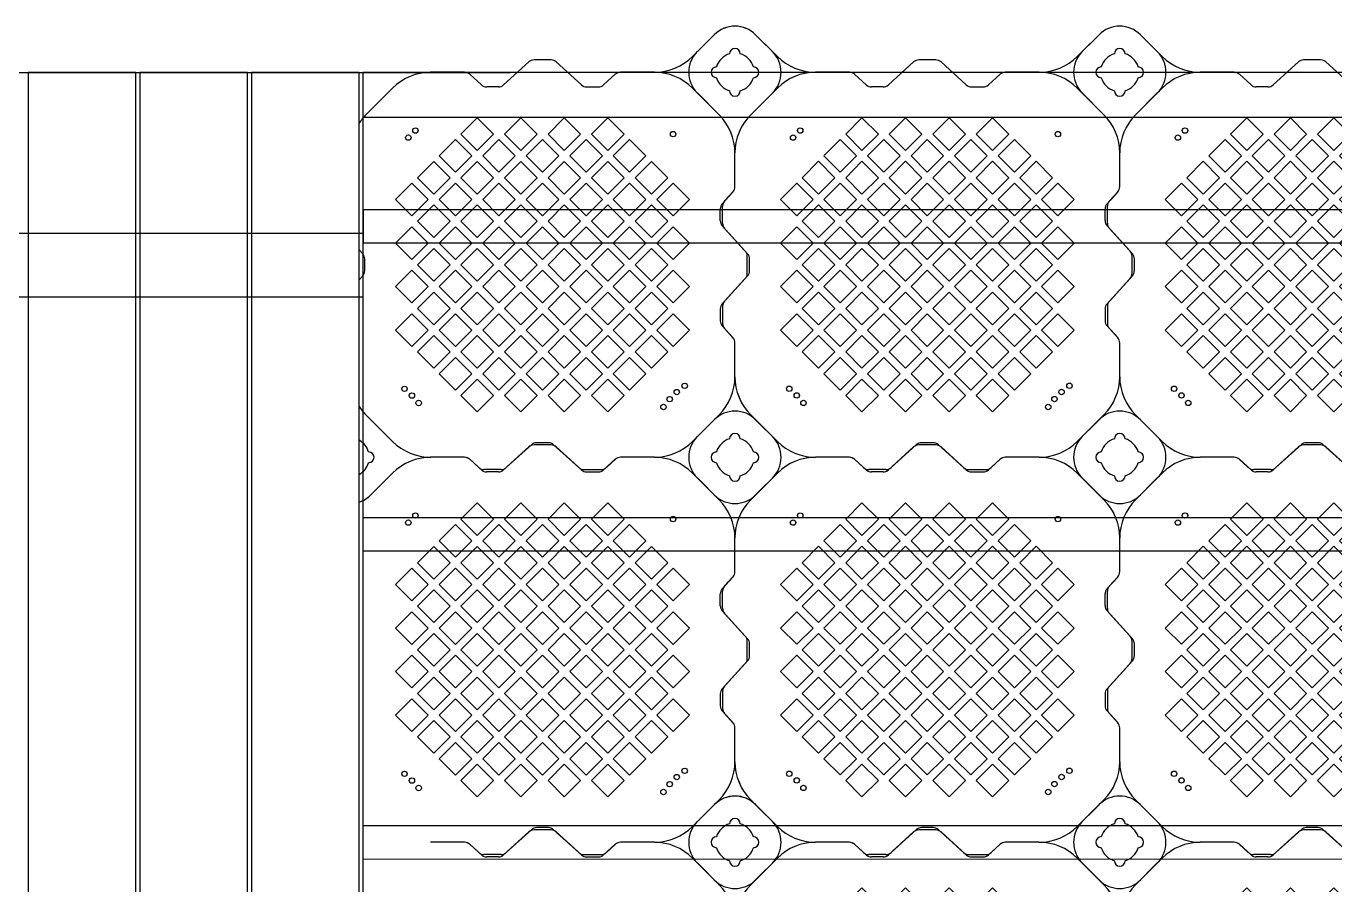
# Model space of a CAD drawing. Extents: x -31693 to 409283, y -98233 to 151957.
# Drawn here: x 209009 to 226014, y 121696 to 132847 of the extents above; entities that cross this region are included whole.
import ezdxf

# ---------------------------------------------------------------- set-up
doc = ezdxf.new("R2010")
doc.units = 0
doc.header["$LTSCALE"] = 1000
doc.header["$MEASUREMENT"] = 0
for name, color, linetype in [('W-FLOAT_BOWL浮筒', 253, 'Continuous'), ('W-STEEL_FRAME钢架', 3, 'Continuous'), ('W-WOOD_FLOOR木地板', 30, 'Continuous'), ('栏杆', 4, 'Continuous'), ('边梁（14a槽钢', 3, 'Continuous')]:
    doc.layers.add(name, color=color, linetype=linetype)

# ---------------------------------------------------------------- blocks, each defined once
blk = doc.blocks.new('旗华浮筒')
at = {"layer": 'W-FLOAT_BOWL浮筒'}
for p, q in [((-548.8, 526.9), (-526.9, 548.8)), ((-473.2, 548.8), (-444.8, 520.5)), ((-26.8, 548.8), (-55.2, 520.5)), ((26.9, 548.8), (48.8, 526.9)), ((-332.9, 513.4), (-344.7, 502.6)), ((-303.9, 516), (-326.1, 516)), ((-297.1, 513.4), (-264.4, 483.6)), ((-202.9, 513.4), (-235.6, 483.6)), ((-196.1, 516), (-173.9, 516)), ((-167.1, 513.4), (-155.3, 502.6)), ((-395.4, 500), (-351.5, 500)), ((-148.5, 500), (-104.7, 500)), ((-479.5, 444.8), (-444.8, 479.5)), ((-257.6, 481), (-242.4, 481)), ((-20.5, 444.8), (-55.2, 479.5)), ((-548.8, 473.2), (-520.5, 444.8)), ((48.8, 473.2), (20.5, 444.8)), ((-500, 351.5), (-500, 395.4)), ((0, 351.3), (0, 395.4)), ((-513.4, 332.9), (-502.6, 344.7)), ((-16.4, 329.4), (-2.6, 344.5)), ((-516, 303.9), (-516, 326.1)), ((-19, 307.4), (-19, 322.6)), ((-513.4, 297.1), (-483.6, 264.4)), ((-16.4, 300.6), (13.4, 267.9)), ((-481, 242.4), (-481, 257.6)), ((16, 238.9), (16, 261.1)), ((-513.4, 202.9), (-483.6, 235.6)), ((-16.4, 199.4), (13.4, 232.1)), ((-516, 196.1), (-516, 173.9)), ((-19, 192.6), (-19, 177.4)), ((-16.4, 170.6), (-2.6, 155.5)), ((-513.4, 167.1), (-502.6, 155.3)), ((-500, 104.7), (-500, 148.5)), ((0, 104.7), (0, 148.7)), ((-548.8, 26.8), (-520.5, 55.2)), ((-444.8, 20.5), (-479.5, 55.2)), ((-55.2, 20.5), (-20.5, 55.2)), ((48.8, 26.8), (20.5, 55.2)), ((-307.4, 19), (-322.6, 19)), ((-192.6, 19), (-177.4, 19)), ((-395.4, 0), (-351.3, 0)), ((-329.4, 16.4), (-344.5, 2.6)), ((-300.6, 16.4), (-267.9, -13.4)), ((-199.4, 16.4), (-232.1, -13.4)), ((-170.6, 16.4), (-155.5, 2.6)), ((-148.7, 0), (-104.7, 0)), ((-261.1, -16), (-238.9, -16)), ((-526.9, -48.8), (-548.8, -26.9)), ((-473.2, -48.8), (-444.8, -20.5)), ((-26.8, -48.8), (-55.2, -20.5)), ((48.8, -26.9), (26.9, -48.8))]:
    blk.add_line(p, q, dxfattribs=at)
for points in [[(-334.9, 398.5), (-313.6, 419.7), (-334.9, 440.9), (-356.1, 419.7)], [(-278.3, 398.5), (-257.1, 419.7), (-278.3, 440.9), (-299.5, 419.7)], [(-221.7, 398.5), (-200.5, 419.7), (-221.7, 440.9), (-242.9, 419.7)], [(-165.1, 398.5), (-143.9, 419.7), (-165.1, 440.9), (-186.4, 419.7)], [(-363.1, 370.2), (-341.9, 391.4), (-363.1, 412.6), (-384.4, 391.4)], [(-306.6, 370.2), (-285.4, 391.4), (-306.6, 412.6), (-327.8, 391.4)], [(-250, 370.2), (-228.8, 391.4), (-250, 412.6), (-271.2, 391.4)], [(-193.4, 370.2), (-172.2, 391.4), (-193.4, 412.6), (-214.6, 391.4)], [(-136.9, 370.2), (-115.6, 391.4), (-136.9, 412.6), (-158.1, 391.4)], [(-391.4, 341.9), (-370.2, 363.1), (-391.4, 384.4), (-412.6, 363.1)], [(-334.9, 341.9), (-313.6, 363.1), (-334.9, 384.4), (-356.1, 363.1)], [(-278.3, 341.9), (-257.1, 363.1), (-278.3, 384.4), (-299.5, 363.1)], [(-221.7, 341.9), (-200.5, 363.1), (-221.7, 384.4), (-242.9, 363.1)], [(-165.1, 341.9), (-143.9, 363.1), (-165.1, 384.4), (-186.4, 363.1)], [(-108.6, 341.9), (-87.4, 363.1), (-108.6, 384.4), (-129.8, 363.1)], [(-419.7, 313.6), (-398.5, 334.9), (-419.7, 356.1), (-440.9, 334.9)], [(-363.1, 313.6), (-341.9, 334.9), (-363.1, 356.1), (-384.4, 334.9)], [(-306.6, 313.6), (-285.4, 334.9), (-306.6, 356.1), (-327.8, 334.9)], [(-250, 313.6), (-228.8, 334.9), (-250, 356.1), (-271.2, 334.9)], [(-193.4, 313.6), (-172.2, 334.9), (-193.4, 356.1), (-214.6, 334.9)], [(-136.9, 313.6), (-115.6, 334.9), (-136.9, 356.1), (-158.1, 334.9)], [(-80.3, 313.6), (-59.1, 334.9), (-80.3, 356.1), (-101.5, 334.9)], [(-391.4, 285.4), (-370.2, 306.6), (-391.4, 327.8), (-412.6, 306.6)], [(-334.9, 285.4), (-313.6, 306.6), (-334.9, 327.8), (-356.1, 306.6)], [(-278.3, 285.4), (-257.1, 306.6), (-278.3, 327.8), (-299.5, 306.6)], [(-221.7, 285.4), (-200.5, 306.6), (-221.7, 327.8), (-242.9, 306.6)], [(-165.1, 285.4), (-143.9, 306.6), (-165.1, 327.8), (-186.4, 306.6)], [(-108.6, 285.4), (-87.4, 306.6), (-108.6, 327.8), (-129.8, 306.6)], [(-419.7, 257.1), (-398.5, 278.3), (-419.7, 299.5), (-440.9, 278.3)], [(-363.1, 257.1), (-341.9, 278.3), (-363.1, 299.5), (-384.4, 278.3)], [(-306.6, 257.1), (-285.4, 278.3), (-306.6, 299.5), (-327.8, 278.3)], [(-250, 257.1), (-228.8, 278.3), (-250, 299.5), (-271.2, 278.3)], [(-193.4, 257.1), (-172.2, 278.3), (-193.4, 299.5), (-214.6, 278.3)], [(-136.9, 257.1), (-115.6, 278.3), (-136.9, 299.5), (-158.1, 278.3)], [(-80.3, 257.1), (-59.1, 278.3), (-80.3, 299.5), (-101.5, 278.3)], [(-391.4, 228.8), (-370.2, 250), (-391.4, 271.2), (-412.6, 250)], [(-334.9, 228.8), (-313.6, 250), (-334.9, 271.2), (-356.1, 250)], [(-278.3, 228.8), (-257.1, 250), (-278.3, 271.2), (-299.5, 250)], [(-221.7, 228.8), (-200.5, 250), (-221.7, 271.2), (-242.9, 250)], [(-165.1, 228.8), (-143.9, 250), (-165.1, 271.2), (-186.4, 250)], [(-108.6, 228.8), (-87.4, 250), (-108.6, 271.2), (-129.8, 250)], [(-419.7, 200.5), (-398.5, 221.7), (-419.7, 242.9), (-440.9, 221.7)], [(-363.1, 200.5), (-341.9, 221.7), (-363.1, 242.9), (-384.4, 221.7)], [(-306.6, 200.5), (-285.4, 221.7), (-306.6, 242.9), (-327.8, 221.7)], [(-250, 200.5), (-228.8, 221.7), (-250, 242.9), (-271.2, 221.7)], [(-193.4, 200.5), (-172.2, 221.7), (-193.4, 242.9), (-214.6, 221.7)], [(-136.9, 200.5), (-115.6, 221.7), (-136.9, 242.9), (-158.1, 221.7)], [(-80.3, 200.5), (-59.1, 221.7), (-80.3, 242.9), (-101.5, 221.7)], [(-391.4, 172.2), (-370.2, 193.4), (-391.4, 214.6), (-412.6, 193.4)], [(-334.9, 172.2), (-313.6, 193.4), (-334.9, 214.6), (-356.1, 193.4)], [(-278.3, 172.2), (-257.1, 193.4), (-278.3, 214.6), (-299.5, 193.4)], [(-221.7, 172.2), (-200.5, 193.4), (-221.7, 214.6), (-242.9, 193.4)], [(-165.1, 172.2), (-143.9, 193.4), (-165.1, 214.6), (-186.4, 193.4)], [(-108.6, 172.2), (-87.4, 193.4), (-108.6, 214.6), (-129.8, 193.4)], [(-419.7, 143.9), (-398.5, 165.1), (-419.7, 186.4), (-440.9, 165.1)], [(-363.1, 143.9), (-341.9, 165.1), (-363.1, 186.4), (-384.4, 165.1)], [(-306.6, 143.9), (-285.4, 165.1), (-306.6, 186.4), (-327.8, 165.1)], [(-250, 143.9), (-228.8, 165.1), (-250, 186.4), (-271.2, 165.1)], [(-193.4, 143.9), (-172.2, 165.1), (-193.4, 186.4), (-214.6, 165.1)], [(-136.9, 143.9), (-115.6, 165.1), (-136.9, 186.4), (-158.1, 165.1)], [(-80.3, 143.9), (-59.1, 165.1), (-80.3, 186.4), (-101.5, 165.1)], [(-391.4, 115.6), (-370.2, 136.9), (-391.4, 158.1), (-412.6, 136.9)], [(-334.9, 115.6), (-313.6, 136.9), (-334.9, 158.1), (-356.1, 136.9)], [(-278.3, 115.6), (-257.1, 136.9), (-278.3, 158.1), (-299.5, 136.9)], [(-221.7, 115.6), (-200.5, 136.9), (-221.7, 158.1), (-242.9, 136.9)], [(-165.1, 115.6), (-143.9, 136.9), (-165.1, 158.1), (-186.4, 136.9)], [(-108.6, 115.6), (-87.4, 136.9), (-108.6, 158.1), (-129.8, 136.9)], [(-363.1, 87.4), (-341.9, 108.6), (-363.1, 129.8), (-384.4, 108.6)], [(-306.6, 87.4), (-285.4, 108.6), (-306.6, 129.8), (-327.8, 108.6)], [(-250, 87.4), (-228.8, 108.6), (-250, 129.8), (-271.2, 108.6)], [(-193.4, 87.4), (-172.2, 108.6), (-193.4, 129.8), (-214.6, 108.6)], [(-136.9, 87.4), (-115.6, 108.6), (-136.9, 129.8), (-158.1, 108.6)], [(-334.9, 59.1), (-313.6, 80.3), (-334.9, 101.5), (-356.1, 80.3)], [(-278.3, 59.1), (-257.1, 80.3), (-278.3, 101.5), (-299.5, 80.3)], [(-221.7, 59.1), (-200.5, 80.3), (-221.7, 101.5), (-242.9, 80.3)], [(-165.1, 59.1), (-143.9, 80.3), (-165.1, 101.5), (-186.4, 80.3)]]:
    blk.add_lwpolyline(points, close=True, dxfattribs=at)
for centre in [(-411, 429.4), (-84.8, 424.4), (-429.4, 411), (-419.7, 419.7), (-75.6, 415.2), (-434.7, 92.9), (-424.4, 84.8), (-415.2, 75.6), (-407.1, 65.3), (-80.3, 80.3)]:
    blk.add_circle(centre, 3.5, dxfattribs=at)
for centre, radius, start, end in [((-500, 522), 38, 45, 135), ((0, 522), 38, 45, 135), ((-500, 524), 7, 0, 180), ((0, 524), 7, 0, 180), ((-522, 500), 38, 135, 225), ((-500, 500), 25, 106.2602, 163.7398), ((-500, 500), 25, 16.2602, 73.7398), ((-395.3, 570), 70, 225, 270), ((-326.1, 506), 10, 90, 132.2737), ((-303.9, 506), 10, 47.7263, 90), ((-196.1, 506), 10, 90, 132.2737), ((-173.9, 506), 10, 47.7263, 90), ((-104.7, 570), 70, 270, 315), ((0, 500), 25, 106.2602, 163.7398), ((0, 500), 25, 16.2602, 73.7398), ((22, 500), 38, 315, 45), ((-524, 500), 7, 90, 270), ((-476, 500), 7, 270, 90), ((-395.3, 430), 70, 90, 135), ((-351.5, 510), 10, 270, 312.2737), ((-148.5, 510), 10, 227.7263, 270), ((-104.7, 430), 70, 45, 90), ((-24, 500), 7, 90, 270), ((24, 500), 7, 270, 90), ((-500, 500), 25, 196.2602, 253.7398), ((-500, 500), 25, 286.2602, 343.7398), ((-257.6, 491), 10, 227.7263, 270), ((-242.4, 491), 10, 270, 312.2737), ((0, 500), 25, 196.2602, 253.7398), ((0, 500), 25, 286.2602, 343.7398), ((-500, 476), 7, 180, 0), ((0, 476), 7, 180, 0), ((-570, 395.3), 70, 0, 45), ((-430, 395.3), 70, 135, 180), ((-70, 395.3), 70, 0, 45), ((70, 395.3), 70, 135, 180), ((-510, 351.5), 10, 317.7263, 0), ((-10, 351.3), 10, 317.7263, 0), ((-506, 326.1), 10, 137.7263, 180), ((-9, 322.6), 10, 137.7263, 180), ((-9, 307.4), 10, 180, 222.2737), ((-506, 303.9), 10, 180, 222.2737), ((-491, 257.6), 10, 0, 42.2737), ((6, 261.1), 10, 0, 42.2737), ((-491, 242.4), 10, 317.7263, 0), ((6, 238.9), 10, 317.7263, 0), ((-506, 196.1), 10, 137.7263, 180), ((-9, 192.6), 10, 137.7263, 180), ((-506, 173.9), 10, 180, 222.2737), ((-9, 177.4), 10, 180, 222.2737), ((-510, 148.5), 10, 0, 42.2737), ((-10, 148.7), 10, 0, 42.2737), ((-570, 104.7), 70, 315, 0), ((-430, 104.7), 70, 180, 225), ((-70, 104.7), 70, 315, 0), ((70, 104.7), 70, 180, 225), ((-522, 0), 38, 135, 225), ((-500, 0), 25, 106.2602, 163.7398), ((-500, 24), 7, 0, 180), ((-500, 0), 25, 16.2602, 73.7398), ((-395.3, 70), 70, 225, 270), ((-322.6, 9), 10, 90, 132.2737), ((-307.4, 9), 10, 47.7263, 90), ((-192.6, 9), 10, 90, 132.2737), ((-177.4, 9), 10, 47.7263, 90), ((-104.7, 70), 70, 270, 315), ((0, 0), 25, 106.2602, 163.7398), ((0, 24), 7, 0, 180), ((0, 0), 25, 16.2602, 73.7398), ((22, 0), 38, 315, 45), ((-524, 0), 7, 90, 270), ((-476, 0), 7, 270, 90), ((-395.3, -70), 70, 90, 135), ((-351.3, 10), 10, 270, 312.2737), ((-148.7, 10), 10, 227.7263, 270), ((-104.7, -70), 70, 45, 90), ((-24, 0), 7, 90, 270), ((24, 0), 7, 270, 90), ((-500, 0), 25, 196.2602, 253.7398), ((-500, 0), 25, 286.2602, 343.7398), ((-261.1, -6), 10, 227.7263, 270), ((-238.9, -6), 10, 270, 312.2737), ((0, 0), 25, 196.2602, 253.7398), ((0, 0), 25, 286.2602, 343.7398), ((-500, -24), 7, 180, 0), ((0, -24), 7, 180, 0), ((-500, -22), 38, 225, 315), ((0, -22), 38, 225, 315)]:
    blk.add_arc(centre, radius, start, end, dxfattribs=at)
blk = doc.blocks.new('ADad')
at = {"layer": 'W-FLOAT_BOWL浮筒'}
for p, q in [((225988.9, 32602.8), (225960.5, 32574.5)), ((226042.6, 32602.8), (226064.5, 32580.9)), ((225715.1, 32537.6), (225747.8, 32567.4)), ((225776.8, 32570), (225754.6, 32570)), ((225816.3, 32537.6), (225783.6, 32567.4)), ((225664.4, 32554), (225620.3, 32554)), ((225686.3, 32537.6), (225671.2, 32551.4)), ((225845.1, 32537.6), (225860.2, 32551.4)), ((225911, 32554), (225867, 32554)), ((225570.9, 32533.4), (225536.2, 32498.7)), ((225708.3, 32535), (225693.1, 32535)), ((225823.1, 32535), (225838.3, 32535)), ((225995.2, 32498.7), (225960.5, 32533.4)), ((226064.5, 32527.1), (226036.2, 32498.8)), ((226015.7, 32405.2), (226015.7, 32449.2)), ((225999.3, 32383.3), (226013.1, 32398.5)), ((225996.7, 32361.3), (225996.7, 32376.6)), ((225999.3, 32354.6), (226029.1, 32321.8)), ((225527.3, 32323.6), (225532.1, 32318.3)), ((225534.7, 32296.3), (225534.7, 32311.6)), ((226031.7, 32292.8), (226031.7, 32315.1)), ((225527.3, 32284.3), (225532.1, 32289.6)), ((225999.3, 32253.3), (226029.1, 32286.1)), ((225996.7, 32246.6), (225996.7, 32231.3)), ((225999.3, 32224.6), (226013.1, 32209.4)), ((226015.7, 32158.5), (226015.7, 32202.7)), ((225570.9, 32074.5), (225536.2, 32109.2)), ((225995.2, 32109.2), (225960.5, 32074.5)), ((226064.5, 32080.8), (226036.2, 32109.1)), ((225773.3, 32073), (225758.1, 32073)), ((225773.3, 32073), (225758.1, 32073)), ((225715.1, 32037.6), (225747.8, 32067.4)), ((225718.6, 32040.6), (225751.3, 32070.4)), ((225718.6, 32040.6), (225751.3, 32070.4)), ((225776.8, 32070), (225754.6, 32070)), ((225812.8, 32040.6), (225780.1, 32070.4)), ((225812.8, 32040.6), (225780.1, 32070.4)), ((225816.3, 32037.6), (225783.6, 32067.4)), ((225664.2, 32054), (225620.3, 32054)), ((225664.4, 32054), (225620.3, 32054)), ((225664.2, 32054), (225620.3, 32054)), ((225682.8, 32040.6), (225671, 32051.4)), ((225682.8, 32040.6), (225671, 32051.4)), ((225686.3, 32037.6), (225671.2, 32051.4)), ((225711.8, 32038), (225689.6, 32038)), ((225711.8, 32038), (225689.6, 32038)), ((225819.6, 32038), (225841.8, 32038)), ((225819.6, 32038), (225841.8, 32038)), ((225845.1, 32037.6), (225860.2, 32051.4)), ((225848.6, 32040.6), (225860.4, 32051.4)), ((225848.6, 32040.6), (225860.4, 32051.4)), ((225911, 32054), (225867, 32054)), ((225911, 32054), (225867.2, 32054)), ((225911, 32054), (225867.2, 32054)), ((225542.5, 32005.1), (225570.9, 32033.4)), ((225708.3, 32035), (225693.1, 32035)), ((225823.1, 32035), (225838.3, 32035)), ((225988.9, 32005.1), (225960.5, 32033.4)), ((226064.5, 32027), (226042.6, 32005.1)), ((226015.7, 31905.2), (226015.7, 31949.2)), ((225999.3, 31883.3), (226013.1, 31898.5)), ((225999.3, 31883.3), (226013.1, 31898.5)), ((225996.7, 31861.3), (225996.7, 31876.6)), ((225996.7, 31861.3), (225996.7, 31876.6)), ((225999.3, 31854.6), (226029.1, 31821.8)), ((225999.3, 31854.6), (226029.1, 31821.8)), ((226031.7, 31792.8), (226031.7, 31815.1)), ((226031.7, 31792.8), (226031.7, 31815.1)), ((225999.3, 31753.3), (226029.1, 31786.1)), ((225999.3, 31753.3), (226029.1, 31786.1)), ((225996.7, 31746.6), (225996.7, 31731.3)), ((225996.7, 31746.6), (225996.7, 31731.3)), ((225999.3, 31724.6), (226013.1, 31709.4)), ((225999.3, 31724.6), (226013.1, 31709.4)), ((226015.7, 31658.5), (226015.7, 31702.7)), ((226015.7, 31658.5), (226015.7, 31702.7)), ((225995.2, 31609.2), (225960.5, 31574.5)), ((225995.2, 31609.2), (225960.5, 31574.5)), ((225988.9, 31602.8), (225960.5, 31574.5)), ((225988.9, 31602.8), (225960.5, 31574.5)), ((226064.5, 31580.8), (226036.2, 31609.1)), ((226064.5, 31580.8), (226036.2, 31609.1)), ((226042.6, 31602.8), (226064.5, 31580.9)), ((226042.6, 31602.8), (226064.5, 31580.9)), ((225715.1, 31537.6), (225747.8, 31567.4)), ((225718.6, 31540.6), (225751.3, 31570.4)), ((225776.8, 31570), (225754.6, 31570)), ((225773.3, 31573), (225758.1, 31573)), ((225812.8, 31540.6), (225780.1, 31570.4)), ((225816.3, 31537.6), (225783.6, 31567.4)), ((225664.2, 31554), (225620.3, 31554)), ((225664.4, 31554), (225620.3, 31554)), ((225682.8, 31540.6), (225671, 31551.4)), ((225686.3, 31537.6), (225671.2, 31551.4)), ((225845.1, 31537.6), (225860.2, 31551.4)), ((225845.1, 31537.6), (225860.2, 31551.4)), ((225848.6, 31540.6), (225860.4, 31551.4)), ((225848.6, 31540.6), (225860.4, 31551.4)), ((225911, 31554), (225867, 31554)), ((225911, 31554), (225867, 31554)), ((225911, 31554), (225867.2, 31554)), ((225911, 31554), (225867.2, 31554)), ((225711.8, 31538), (225689.6, 31538)), ((225708.3, 31535), (225693.1, 31535)), ((225819.6, 31538), (225841.8, 31538)), ((225819.6, 31538), (225841.8, 31538)), ((225823.1, 31535), (225838.3, 31535)), ((225823.1, 31535), (225838.3, 31535)), ((225995.2, 31498.7), (225960.5, 31533.4)), ((225988.9, 31505.1), (225960.5, 31533.4)), ((225988.9, 31505.1), (225960.5, 31533.4)), ((225995.2, 31498.7), (225960.5, 31533.4)), ((226064.5, 31527.1), (226036.2, 31498.8)), ((226064.5, 31527.1), (226036.2, 31498.8)), ((226064.5, 31527), (226042.6, 31505.1)), ((226064.5, 31527), (226042.6, 31505.1))]:
    blk.add_line(p, q, dxfattribs=at)
for points in [[(225702.1, 32473.7), (225680.8, 32494.9), (225659.6, 32473.7), (225680.8, 32452.4)], [(225758.6, 32473.7), (225737.4, 32494.9), (225716.2, 32473.7), (225737.4, 32452.4)], [(225815.2, 32473.7), (225794, 32494.9), (225772.8, 32473.7), (225794, 32452.4)], [(225871.8, 32473.7), (225850.6, 32494.9), (225829.3, 32473.7), (225850.6, 32452.4)], [(225673.8, 32445.4), (225652.6, 32466.6), (225631.3, 32445.4), (225652.6, 32424.2)], [(225730.3, 32445.4), (225709.1, 32466.6), (225687.9, 32445.4), (225709.1, 32424.2)], [(225786.9, 32445.4), (225765.7, 32466.6), (225744.5, 32445.4), (225765.7, 32424.2)], [(225843.5, 32445.4), (225822.3, 32466.6), (225801.1, 32445.4), (225822.3, 32424.2)], [(225900, 32445.4), (225878.8, 32466.6), (225857.6, 32445.4), (225878.8, 32424.2)], [(225645.5, 32417.1), (225624.3, 32438.3), (225603.1, 32417.1), (225624.3, 32395.9)], [(225702.1, 32417.1), (225680.8, 32438.3), (225659.6, 32417.1), (225680.8, 32395.9)], [(225758.6, 32417.1), (225737.4, 32438.3), (225716.2, 32417.1), (225737.4, 32395.9)], [(225815.2, 32417.1), (225794, 32438.3), (225772.8, 32417.1), (225794, 32395.9)], [(225871.8, 32417.1), (225850.6, 32438.3), (225829.3, 32417.1), (225850.6, 32395.9)], [(225928.3, 32417.1), (225907.1, 32438.3), (225885.9, 32417.1), (225907.1, 32395.9)], [(225617.2, 32388.8), (225596, 32410), (225574.8, 32388.8), (225596, 32367.6)], [(225673.8, 32388.8), (225652.6, 32410), (225631.3, 32388.8), (225652.6, 32367.6)], [(225730.3, 32388.8), (225709.1, 32410), (225687.9, 32388.8), (225709.1, 32367.6)], [(225786.9, 32388.8), (225765.7, 32410), (225744.5, 32388.8), (225765.7, 32367.6)], [(225843.5, 32388.8), (225822.3, 32410), (225801.1, 32388.8), (225822.3, 32367.6)], [(225900, 32388.8), (225878.8, 32410), (225857.6, 32388.8), (225878.8, 32367.6)], [(225956.6, 32388.8), (225935.4, 32410), (225914.2, 32388.8), (225935.4, 32367.6)], [(225645.5, 32360.5), (225624.3, 32381.7), (225603.1, 32360.5), (225624.3, 32339.3)], [(225702.1, 32360.5), (225680.8, 32381.7), (225659.6, 32360.5), (225680.8, 32339.3)], [(225758.6, 32360.5), (225737.4, 32381.7), (225716.2, 32360.5), (225737.4, 32339.3)], [(225815.2, 32360.5), (225794, 32381.7), (225772.8, 32360.5), (225794, 32339.3)], [(225871.8, 32360.5), (225850.6, 32381.7), (225829.3, 32360.5), (225850.6, 32339.3)], [(225928.3, 32360.5), (225907.1, 32381.7), (225885.9, 32360.5), (225907.1, 32339.3)], [(225617.2, 32332.2), (225596, 32353.4), (225574.8, 32332.2), (225596, 32311)], [(225617.2, 32332.2), (225596, 32353.4), (225574.8, 32332.2), (225596, 32311)], [(225673.8, 32332.2), (225652.6, 32353.4), (225631.3, 32332.2), (225652.6, 32311)], [(225730.3, 32332.2), (225709.1, 32353.4), (225687.9, 32332.2), (225709.1, 32311)], [(225786.9, 32332.2), (225765.7, 32353.4), (225744.5, 32332.2), (225765.7, 32311)], [(225843.5, 32332.2), (225822.3, 32353.4), (225801.1, 32332.2), (225822.3, 32311)], [(225900, 32332.2), (225878.8, 32353.4), (225857.6, 32332.2), (225878.8, 32311)], [(225956.6, 32332.2), (225935.4, 32353.4), (225914.2, 32332.2), (225935.4, 32311)], [(225645.5, 32304), (225624.3, 32325.2), (225603.1, 32304), (225624.3, 32282.7)], [(225702.1, 32304), (225680.8, 32325.2), (225659.6, 32304), (225680.8, 32282.7)], [(225758.6, 32304), (225737.4, 32325.2), (225716.2, 32304), (225737.4, 32282.7)], [(225815.2, 32304), (225794, 32325.2), (225772.8, 32304), (225794, 32282.7)], [(225871.8, 32304), (225850.6, 32325.2), (225829.3, 32304), (225850.6, 32282.7)], [(225928.3, 32304), (225907.1, 32325.2), (225885.9, 32304), (225907.1, 32282.7)], [(225617.2, 32275.7), (225596, 32296.9), (225574.8, 32275.7), (225596, 32254.5)], [(225617.2, 32275.7), (225596, 32296.9), (225574.8, 32275.7), (225596, 32254.5)], [(225673.8, 32275.7), (225652.6, 32296.9), (225631.3, 32275.7), (225652.6, 32254.5)], [(225730.3, 32275.7), (225709.1, 32296.9), (225687.9, 32275.7), (225709.1, 32254.5)], [(225786.9, 32275.7), (225765.7, 32296.9), (225744.5, 32275.7), (225765.7, 32254.5)], [(225843.5, 32275.7), (225822.3, 32296.9), (225801.1, 32275.7), (225822.3, 32254.5)], [(225900, 32275.7), (225878.8, 32296.9), (225857.6, 32275.7), (225878.8, 32254.5)], [(225956.6, 32275.7), (225935.4, 32296.9), (225914.2, 32275.7), (225935.4, 32254.5)], [(225645.5, 32247.4), (225624.3, 32268.6), (225603.1, 32247.4), (225624.3, 32226.2)], [(225702.1, 32247.4), (225680.8, 32268.6), (225659.6, 32247.4), (225680.8, 32226.2)], [(225758.6, 32247.4), (225737.4, 32268.6), (225716.2, 32247.4), (225737.4, 32226.2)], [(225815.2, 32247.4), (225794, 32268.6), (225772.8, 32247.4), (225794, 32226.2)], [(225871.8, 32247.4), (225850.6, 32268.6), (225829.3, 32247.4), (225850.6, 32226.2)], [(225928.3, 32247.4), (225907.1, 32268.6), (225885.9, 32247.4), (225907.1, 32226.2)], [(225617.2, 32219.1), (225596, 32240.3), (225574.8, 32219.1), (225596, 32197.9)], [(225617.2, 32219.1), (225596, 32240.3), (225574.8, 32219.1), (225596, 32197.9)], [(225673.8, 32219.1), (225652.6, 32240.3), (225631.3, 32219.1), (225652.6, 32197.9)], [(225730.3, 32219.1), (225709.1, 32240.3), (225687.9, 32219.1), (225709.1, 32197.9)], [(225786.9, 32219.1), (225765.7, 32240.3), (225744.5, 32219.1), (225765.7, 32197.9)], [(225843.5, 32219.1), (225822.3, 32240.3), (225801.1, 32219.1), (225822.3, 32197.9)], [(225900, 32219.1), (225878.8, 32240.3), (225857.6, 32219.1), (225878.8, 32197.9)], [(225956.6, 32219.1), (225935.4, 32240.3), (225914.2, 32219.1), (225935.4, 32197.9)], [(225645.5, 32190.8), (225624.3, 32212), (225603.1, 32190.8), (225624.3, 32169.6)], [(225702.1, 32190.8), (225680.8, 32212), (225659.6, 32190.8), (225680.8, 32169.6)], [(225758.6, 32190.8), (225737.4, 32212), (225716.2, 32190.8), (225737.4, 32169.6)], [(225815.2, 32190.8), (225794, 32212), (225772.8, 32190.8), (225794, 32169.6)], [(225871.8, 32190.8), (225850.6, 32212), (225829.3, 32190.8), (225850.6, 32169.6)], [(225928.3, 32190.8), (225907.1, 32212), (225885.9, 32190.8), (225907.1, 32169.6)], [(225673.8, 32162.5), (225652.6, 32183.7), (225631.3, 32162.5), (225652.6, 32141.3)], [(225730.3, 32162.5), (225709.1, 32183.7), (225687.9, 32162.5), (225709.1, 32141.3)], [(225786.9, 32162.5), (225765.7, 32183.7), (225744.5, 32162.5), (225765.7, 32141.3)], [(225843.5, 32162.5), (225822.3, 32183.7), (225801.1, 32162.5), (225822.3, 32141.3)], [(225900, 32162.5), (225878.8, 32183.7), (225857.6, 32162.5), (225878.8, 32141.3)], [(225702.1, 32134.2), (225680.8, 32155.5), (225659.6, 32134.2), (225680.8, 32113)], [(225758.6, 32134.2), (225737.4, 32155.5), (225716.2, 32134.2), (225737.4, 32113)], [(225815.2, 32134.2), (225794, 32155.5), (225772.8, 32134.2), (225794, 32113)], [(225871.8, 32134.2), (225850.6, 32155.5), (225829.3, 32134.2), (225850.6, 32113)], [(225702.1, 31973.7), (225680.8, 31994.9), (225659.6, 31973.7), (225680.8, 31952.4)], [(225758.6, 31973.7), (225737.4, 31994.9), (225716.2, 31973.7), (225737.4, 31952.4)], [(225815.2, 31973.7), (225794, 31994.9), (225772.8, 31973.7), (225794, 31952.4)], [(225871.8, 31973.7), (225850.6, 31994.9), (225829.3, 31973.7), (225850.6, 31952.4)], [(225871.8, 31973.7), (225850.6, 31994.9), (225829.3, 31973.7), (225850.6, 31952.4)], [(225673.8, 31945.4), (225652.6, 31966.6), (225631.3, 31945.4), (225652.6, 31924.2)], [(225730.3, 31945.4), (225709.1, 31966.6), (225687.9, 31945.4), (225709.1, 31924.2)], [(225786.9, 31945.4), (225765.7, 31966.6), (225744.5, 31945.4), (225765.7, 31924.2)], [(225843.5, 31945.4), (225822.3, 31966.6), (225801.1, 31945.4), (225822.3, 31924.2)], [(225900, 31945.4), (225878.8, 31966.6), (225857.6, 31945.4), (225878.8, 31924.2)], [(225900, 31945.4), (225878.8, 31966.6), (225857.6, 31945.4), (225878.8, 31924.2)], [(225645.5, 31917.1), (225624.3, 31938.3), (225603.1, 31917.1), (225624.3, 31895.9)], [(225702.1, 31917.1), (225680.8, 31938.3), (225659.6, 31917.1), (225680.8, 31895.9)], [(225758.6, 31917.1), (225737.4, 31938.3), (225716.2, 31917.1), (225737.4, 31895.9)], [(225815.2, 31917.1), (225794, 31938.3), (225772.8, 31917.1), (225794, 31895.9)], [(225871.8, 31917.1), (225850.6, 31938.3), (225829.3, 31917.1), (225850.6, 31895.9)], [(225871.8, 31917.1), (225850.6, 31938.3), (225829.3, 31917.1), (225850.6, 31895.9)], [(225928.3, 31917.1), (225907.1, 31938.3), (225885.9, 31917.1), (225907.1, 31895.9)], [(225928.3, 31917.1), (225907.1, 31938.3), (225885.9, 31917.1), (225907.1, 31895.9)], [(225617.2, 31888.8), (225596, 31910), (225574.8, 31888.8), (225596, 31867.6)], [(225673.8, 31888.8), (225652.6, 31910), (225631.3, 31888.8), (225652.6, 31867.6)], [(225730.3, 31888.8), (225709.1, 31910), (225687.9, 31888.8), (225709.1, 31867.6)], [(225786.9, 31888.8), (225765.7, 31910), (225744.5, 31888.8), (225765.7, 31867.6)], [(225843.5, 31888.8), (225822.3, 31910), (225801.1, 31888.8), (225822.3, 31867.6)], [(225900, 31888.8), (225878.8, 31910), (225857.6, 31888.8), (225878.8, 31867.6)], [(225900, 31888.8), (225878.8, 31910), (225857.6, 31888.8), (225878.8, 31867.6)], [(225956.6, 31888.8), (225935.4, 31910), (225914.2, 31888.8), (225935.4, 31867.6)], [(225956.6, 31888.8), (225935.4, 31910), (225914.2, 31888.8), (225935.4, 31867.6)], [(225645.5, 31860.5), (225624.3, 31881.7), (225603.1, 31860.5), (225624.3, 31839.3)], [(225702.1, 31860.5), (225680.8, 31881.7), (225659.6, 31860.5), (225680.8, 31839.3)], [(225758.6, 31860.5), (225737.4, 31881.7), (225716.2, 31860.5), (225737.4, 31839.3)], [(225815.2, 31860.5), (225794, 31881.7), (225772.8, 31860.5), (225794, 31839.3)], [(225871.8, 31860.5), (225850.6, 31881.7), (225829.3, 31860.5), (225850.6, 31839.3)], [(225871.8, 31860.5), (225850.6, 31881.7), (225829.3, 31860.5), (225850.6, 31839.3)], [(225928.3, 31860.5), (225907.1, 31881.7), (225885.9, 31860.5), (225907.1, 31839.3)], [(225928.3, 31860.5), (225907.1, 31881.7), (225885.9, 31860.5), (225907.1, 31839.3)], [(225617.2, 31832.2), (225596, 31853.4), (225574.8, 31832.2), (225596, 31811)], [(225673.8, 31832.2), (225652.6, 31853.4), (225631.3, 31832.2), (225652.6, 31811)], [(225730.3, 31832.2), (225709.1, 31853.4), (225687.9, 31832.2), (225709.1, 31811)], [(225786.9, 31832.2), (225765.7, 31853.4), (225744.5, 31832.2), (225765.7, 31811)], [(225843.5, 31832.2), (225822.3, 31853.4), (225801.1, 31832.2), (225822.3, 31811)], [(225900, 31832.2), (225878.8, 31853.4), (225857.6, 31832.2), (225878.8, 31811)], [(225900, 31832.2), (225878.8, 31853.4), (225857.6, 31832.2), (225878.8, 31811)], [(225956.6, 31832.2), (225935.4, 31853.4), (225914.2, 31832.2), (225935.4, 31811)], [(225956.6, 31832.2), (225935.4, 31853.4), (225914.2, 31832.2), (225935.4, 31811)], [(225645.5, 31804), (225624.3, 31825.2), (225603.1, 31804), (225624.3, 31782.7)], [(225702.1, 31804), (225680.8, 31825.2), (225659.6, 31804), (225680.8, 31782.7)], [(225758.6, 31804), (225737.4, 31825.2), (225716.2, 31804), (225737.4, 31782.7)], [(225815.2, 31804), (225794, 31825.2), (225772.8, 31804), (225794, 31782.7)], [(225871.8, 31804), (225850.6, 31825.2), (225829.3, 31804), (225850.6, 31782.7)], [(225871.8, 31804), (225850.6, 31825.2), (225829.3, 31804), (225850.6, 31782.7)], [(225928.3, 31804), (225907.1, 31825.2), (225885.9, 31804), (225907.1, 31782.7)], [(225928.3, 31804), (225907.1, 31825.2), (225885.9, 31804), (225907.1, 31782.7)], [(225617.2, 31775.7), (225596, 31796.9), (225574.8, 31775.7), (225596, 31754.5)], [(225673.8, 31775.7), (225652.6, 31796.9), (225631.3, 31775.7), (225652.6, 31754.5)], [(225730.3, 31775.7), (225709.1, 31796.9), (225687.9, 31775.7), (225709.1, 31754.5)], [(225786.9, 31775.7), (225765.7, 31796.9), (225744.5, 31775.7), (225765.7, 31754.5)], [(225843.5, 31775.7), (225822.3, 31796.9), (225801.1, 31775.7), (225822.3, 31754.5)], [(225900, 31775.7), (225878.8, 31796.9), (225857.6, 31775.7), (225878.8, 31754.5)], [(225900, 31775.7), (225878.8, 31796.9), (225857.6, 31775.7), (225878.8, 31754.5)], [(225956.6, 31775.7), (225935.4, 31796.9), (225914.2, 31775.7), (225935.4, 31754.5)], [(225956.6, 31775.7), (225935.4, 31796.9), (225914.2, 31775.7), (225935.4, 31754.5)], [(225645.5, 31747.4), (225624.3, 31768.6), (225603.1, 31747.4), (225624.3, 31726.2)], [(225702.1, 31747.4), (225680.8, 31768.6), (225659.6, 31747.4), (225680.8, 31726.2)], [(225758.6, 31747.4), (225737.4, 31768.6), (225716.2, 31747.4), (225737.4, 31726.2)], [(225815.2, 31747.4), (225794, 31768.6), (225772.8, 31747.4), (225794, 31726.2)], [(225815.2, 31747.4), (225794, 31768.6), (225772.8, 31747.4), (225794, 31726.2)], [(225871.8, 31747.4), (225850.6, 31768.6), (225829.3, 31747.4), (225850.6, 31726.2)], [(225871.8, 31747.4), (225850.6, 31768.6), (225829.3, 31747.4), (225850.6, 31726.2)], [(225928.3, 31747.4), (225907.1, 31768.6), (225885.9, 31747.4), (225907.1, 31726.2)], [(225928.3, 31747.4), (225907.1, 31768.6), (225885.9, 31747.4), (225907.1, 31726.2)], [(225617.2, 31719.1), (225596, 31740.3), (225574.8, 31719.1), (225596, 31697.9)], [(225673.8, 31719.1), (225652.6, 31740.3), (225631.3, 31719.1), (225652.6, 31697.9)], [(225730.3, 31719.1), (225709.1, 31740.3), (225687.9, 31719.1), (225709.1, 31697.9)], [(225786.9, 31719.1), (225765.7, 31740.3), (225744.5, 31719.1), (225765.7, 31697.9)], [(225843.5, 31719.1), (225822.3, 31740.3), (225801.1, 31719.1), (225822.3, 31697.9)], [(225900, 31719.1), (225878.8, 31740.3), (225857.6, 31719.1), (225878.8, 31697.9)], [(225900, 31719.1), (225878.8, 31740.3), (225857.6, 31719.1), (225878.8, 31697.9)], [(225956.6, 31719.1), (225935.4, 31740.3), (225914.2, 31719.1), (225935.4, 31697.9)], [(225956.6, 31719.1), (225935.4, 31740.3), (225914.2, 31719.1), (225935.4, 31697.9)], [(225645.5, 31690.8), (225624.3, 31712), (225603.1, 31690.8), (225624.3, 31669.6)], [(225702.1, 31690.8), (225680.8, 31712), (225659.6, 31690.8), (225680.8, 31669.6)], [(225758.6, 31690.8), (225737.4, 31712), (225716.2, 31690.8), (225737.4, 31669.6)], [(225815.2, 31690.8), (225794, 31712), (225772.8, 31690.8), (225794, 31669.6)], [(225871.8, 31690.8), (225850.6, 31712), (225829.3, 31690.8), (225850.6, 31669.6)], [(225928.3, 31690.8), (225907.1, 31712), (225885.9, 31690.8), (225907.1, 31669.6)], [(225928.3, 31690.8), (225907.1, 31712), (225885.9, 31690.8), (225907.1, 31669.6)], [(225673.8, 31662.5), (225652.6, 31683.7), (225631.3, 31662.5), (225652.6, 31641.3)], [(225730.3, 31662.5), (225709.1, 31683.7), (225687.9, 31662.5), (225709.1, 31641.3)], [(225786.9, 31662.5), (225765.7, 31683.7), (225744.5, 31662.5), (225765.7, 31641.3)], [(225843.5, 31662.5), (225822.3, 31683.7), (225801.1, 31662.5), (225822.3, 31641.3)], [(225900, 31662.5), (225878.8, 31683.7), (225857.6, 31662.5), (225878.8, 31641.3)], [(225900, 31662.5), (225878.8, 31683.7), (225857.6, 31662.5), (225878.8, 31641.3)], [(225702.1, 31634.2), (225680.8, 31655.5), (225659.6, 31634.2), (225680.8, 31613)], [(225758.6, 31634.2), (225737.4, 31655.5), (225716.2, 31634.2), (225737.4, 31613)], [(225815.2, 31634.2), (225794, 31655.5), (225772.8, 31634.2), (225794, 31613)], [(225871.8, 31634.2), (225850.6, 31655.5), (225829.3, 31634.2), (225850.6, 31613)]]:
    blk.add_lwpolyline(points, close=True, dxfattribs=at)
for centre in [(225600.5, 32478.4), (225591.3, 32469.2), (225935.4, 32473.7), (225586.3, 32142.9), (225940.1, 32138.7), (225950.4, 32146.8), (225596, 32134.2), (225596, 32134.2), (225604.7, 32124.5), (225922.8, 32119.3), (225930.9, 32129.5), (225591.3, 31969.2), (225600.5, 31978.4), (225935.4, 31973.7), (225950.4, 31646.8), (225950.4, 31646.8), (225586.3, 31642.9), (225596, 31634.2), (225930.9, 31629.5), (225930.9, 31629.5), (225940.1, 31638.7), (225940.1, 31638.7), (225604.7, 31624.5), (225922.8, 31619.3), (225922.8, 31619.3)]:
    blk.add_circle(centre, 3.5, dxfattribs=at)
for centre, radius, start, end in [((226015.7, 32575.9), 38, 45, 135), ((226015.7, 32578), 7, 0, 180), ((225754.6, 32560), 10, 90, 132.2737), ((225776.8, 32560), 10, 47.7263, 90), ((225911, 32624), 70, 270, 315), ((226015.7, 32554), 25, 106.2602, 163.7398), ((226015.7, 32554), 25, 16.2602, 73.7398), ((226037.7, 32554), 38, 315, 45), ((225620.4, 32484), 70, 90, 135), ((225664.4, 32544), 10, 47.7263, 90), ((225867, 32544), 10, 90, 132.2737), ((225911, 32484), 70, 45, 90), ((225991.7, 32554), 7, 90, 270), ((226039.7, 32554), 7, 270, 90), ((225693.1, 32545), 10, 227.7263, 270), ((225708.3, 32545), 10, 270, 312.2737), ((225823.1, 32545), 10, 227.7263, 270), ((225838.3, 32545), 10, 270, 312.2737), ((226015.7, 32554), 25, 196.2602, 253.7398), ((226015.7, 32554), 25, 286.2602, 343.7398), ((226015.7, 32530), 7, 180, 0), ((225585.7, 32449.2), 70, 135, 146.6082), ((225945.7, 32449.2), 70, 0, 45), ((225945.7, 32449.2), 70, 0, 45), ((226085.7, 32449.3), 70, 135, 180), ((226085.7, 32449.3), 70, 135, 180), ((226005.7, 32405.2), 10, 317.7263, 0), ((226006.7, 32376.6), 10, 137.7263, 180), ((226006.7, 32361.3), 10, 180, 222.2737), ((225524.7, 32311.6), 10, 0, 42.2737), ((226021.7, 32315.1), 10, 0, 42.2737), ((225524.7, 32296.3), 10, 317.7263, 0), ((226021.7, 32292.8), 10, 317.7263, 0), ((226006.7, 32246.6), 10, 137.7263, 180), ((226006.7, 32231.3), 10, 180, 222.2737), ((226005.7, 32202.7), 10, 0, 42.2737), ((225945.7, 32158.7), 70, 315, 0), ((226085.7, 32158.6), 70, 180, 225), ((225585.7, 32158.7), 70, 213.3918, 225), ((225515.7, 32054), 25, 16.2602, 62.4705), ((225620.4, 32124), 70, 225, 270), ((225620.4, 32124), 70, 225, 270), ((225620.4, 32124), 70, 225, 270), ((225758.1, 32063), 10, 90, 132.2737), ((225758.1, 32063), 10, 90, 132.2737), ((225773.3, 32063), 10, 47.7263, 90), ((225773.3, 32063), 10, 47.7263, 90), ((225911, 32124), 70, 270, 315), ((225911, 32124), 70, 270, 315), ((225911, 32124), 70, 270, 315), ((226015.7, 32054), 25, 106.2602, 163.7398), ((226015.7, 32078), 7, 0, 180), ((226015.7, 32054), 25, 16.2602, 73.7398), ((226037.7, 32053.9), 38, 315, 45), ((225539.7, 32054), 7, 270, 90), ((225754.6, 32060), 10, 90, 132.2737), ((225776.8, 32060), 10, 47.7263, 90), ((225991.7, 32054), 7, 90, 270), ((226039.7, 32054), 7, 270, 90), ((225515.7, 32054), 25, 297.5295, 343.7398), ((225620.4, 31984), 70, 90, 135), ((225620.4, 31984), 70, 90, 135), ((225620.4, 31984), 70, 90, 135), ((225664.2, 32044), 10, 47.7263, 90), ((225664.2, 32044), 10, 47.7263, 90), ((225664.4, 32044), 10, 47.7263, 90), ((225689.6, 32048), 10, 227.7263, 270), ((225689.6, 32048), 10, 227.7263, 270), ((225711.8, 32048), 10, 270, 312.2737), ((225711.8, 32048), 10, 270, 312.2737), ((225819.6, 32048), 10, 227.7263, 270), ((225819.6, 32048), 10, 227.7263, 270), ((225841.8, 32048), 10, 270, 312.2737), ((225841.8, 32048), 10, 270, 312.2737), ((225867, 32044), 10, 90, 132.2737), ((225867.2, 32044), 10, 90, 132.2737), ((225867.2, 32044), 10, 90, 132.2737), ((225911, 31984), 70, 45, 90), ((225911, 31984), 70, 45, 90), ((225911, 31984), 70, 45, 90), ((226015.7, 32054), 25, 196.2602, 253.7398), ((226015.7, 32054), 25, 286.2602, 343.7398), ((225693.1, 32045), 10, 227.7263, 270), ((225708.3, 32045), 10, 270, 312.2737), ((225823.1, 32045), 10, 227.7263, 270), ((225838.3, 32045), 10, 270, 312.2737), ((226015.7, 32030), 7, 180, 0), ((225515.7, 32032), 38, 287.7627, 315), ((226015.7, 32032), 38, 225, 315), ((225945.7, 31949.2), 70, 0, 45), ((225945.7, 31949.2), 70, 0, 45), ((226085.7, 31949.3), 70, 135, 180), ((226085.7, 31949.3), 70, 135, 180), ((226005.7, 31905.2), 10, 317.7263, 0), ((226005.7, 31905.2), 10, 317.7263, 0), ((226006.7, 31876.6), 10, 137.7263, 180), ((226006.7, 31876.6), 10, 137.7263, 180), ((226006.7, 31861.3), 10, 180, 222.2737), ((226006.7, 31861.3), 10, 180, 222.2737), ((226021.7, 31815.1), 10, 0, 42.2737), ((226021.7, 31815.1), 10, 0, 42.2737), ((226021.7, 31792.8), 10, 317.7263, 0), ((226021.7, 31792.8), 10, 317.7263, 0), ((226006.7, 31746.6), 10, 137.7263, 180), ((226006.7, 31746.6), 10, 137.7263, 180), ((226006.7, 31731.3), 10, 180, 222.2737), ((226006.7, 31731.3), 10, 180, 222.2737), ((226005.7, 31702.7), 10, 0, 42.2737), ((226005.7, 31702.7), 10, 0, 42.2737), ((225945.7, 31658.7), 70, 315, 0), ((225945.7, 31658.7), 70, 315, 0), ((226085.7, 31658.6), 70, 180, 225), ((226085.7, 31658.6), 70, 180, 225), ((226015.7, 31575.9), 38, 45, 135), ((226015.7, 31575.9), 38, 45, 135), ((226015.7, 31578), 7, 0, 180), ((226015.7, 31578), 7, 0, 180), ((226015.7, 31578), 7, 0, 180), ((226015.7, 31578), 7, 0, 180), ((226037.7, 31554), 38, 315, 45), ((226037.7, 31554), 38, 315, 45), ((226037.7, 31553.9), 38, 315, 45), ((226037.7, 31553.9), 38, 315, 45), ((225754.6, 31560), 10, 90, 132.2737), ((225758.1, 31563), 10, 90, 132.2737), ((225773.3, 31563), 10, 47.7263, 90), ((225776.8, 31560), 10, 47.7263, 90), ((225911, 31624), 70, 270, 315), ((225911, 31624), 70, 270, 315), ((225911, 31624), 70, 270, 315), ((225911, 31624), 70, 270, 315), ((226015.7, 31554), 25, 106.2602, 163.7398), ((226015.7, 31554), 25, 106.2602, 163.7398), ((226015.7, 31554), 25, 106.2602, 163.7398), ((226015.7, 31554), 25, 106.2602, 163.7398), ((226015.7, 31554), 25, 16.2602, 73.7398), ((226015.7, 31554), 25, 16.2602, 73.7398), ((226015.7, 31554), 25, 16.2602, 73.7398), ((226015.7, 31554), 25, 16.2602, 73.7398), ((225664.2, 31544), 10, 47.7263, 90), ((225664.4, 31544), 10, 47.7263, 90), ((225867, 31544), 10, 90, 132.2737), ((225867, 31544), 10, 90, 132.2737), ((225867.2, 31544), 10, 90, 132.2737), ((225867.2, 31544), 10, 90, 132.2737), ((225911, 31484), 70, 45, 90), ((225911, 31484), 70, 45, 90), ((225911, 31484), 70, 45, 90), ((225911, 31484), 70, 45, 90), ((225991.7, 31554), 7, 90, 270), ((225991.7, 31554), 7, 90, 270), ((225991.7, 31554), 7, 90, 270), ((225991.7, 31554), 7, 90, 270), ((226015.7, 31554), 25, 196.2602, 253.7398), ((226015.7, 31554), 25, 196.2602, 253.7398), ((226015.7, 31554), 25, 196.2602, 253.7398), ((226015.7, 31554), 25, 196.2602, 253.7398), ((226015.7, 31554), 25, 286.2602, 343.7398), ((226015.7, 31554), 25, 286.2602, 343.7398), ((226015.7, 31554), 25, 286.2602, 343.7398), ((226015.7, 31554), 25, 286.2602, 343.7398), ((226039.7, 31554), 7, 270, 90), ((226039.7, 31554), 7, 270, 90), ((226039.7, 31554), 7, 270, 90), ((226039.7, 31554), 7, 270, 90), ((225689.6, 31548), 10, 227.7263, 270), ((225693.1, 31545), 10, 227.7263, 270), ((225708.3, 31545), 10, 270, 312.2737), ((225711.8, 31548), 10, 270, 312.2737), ((225819.6, 31548), 10, 227.7263, 270), ((225823.1, 31545), 10, 227.7263, 270), ((225838.3, 31545), 10, 270, 312.2737), ((225838.3, 31545), 10, 270, 312.2737), ((225841.8, 31548), 10, 270, 312.2737), ((225841.8, 31548), 10, 270, 312.2737), ((226015.7, 31530), 7, 180, 0), ((226015.7, 31530), 7, 180, 0), ((226015.7, 31530), 7, 180, 0), ((226015.7, 31530), 7, 180, 0), ((226015.7, 31532), 38, 225, 315), ((226015.7, 31532), 38, 225, 315)]:
    blk.add_arc(centre, radius, start, end, dxfattribs=at)
at = {"layer": 'W-STEEL_FRAME钢架'}
blk.add_lwpolyline([(225532.3, 32495.8), (232924.3, 32495.8), (232924.3, 32553.8), (225532.3, 32553.8)], dxfattribs=at)
at = {"layer": 'W-STEEL_FRAME钢架', "color": 1}
for points in [[(225532.7, 32332.4), (232924.3, 32332.4), (232924.3, 32375.4), (225532.7, 32375.4)], [(225532.3, 31932.4), (232924.3, 31932.4), (232924.3, 31975.4), (225532.3, 31975.4)], [(225532.3, 31532.3), (232924.3, 31532.4), (232924.3, 31575.4), (225532.3, 31575.3)]]:
    blk.add_lwpolyline(points, close=True, dxfattribs=at)
at = {"layer": 'W-WOOD_FLOOR木地板'}
blk.add_line((222672.3, 32553.8), (225723.8, 32553.8), dxfattribs=at)
for points in [[(225237.3, 32500.8), (225237.3, 32553.8), (225097.3, 32553.8), (225097.3, 32500.8)], [(225097.3, 32553.8), (225097.3, 30553.8)], [(225237.3, 30553.8), (225237.3, 32553.8)], [(225382.3, 32500.8), (225382.3, 32553.8), (225242.3, 32553.8), (225242.3, 32500.8)], [(225242.3, 32553.8), (225242.3, 30553.8)], [(225382.3, 30553.8), (225382.3, 32553.8)], [(225527.3, 32500.8), (225527.3, 32553.8), (225387.3, 32553.8), (225387.3, 32500.8)], [(225387.3, 32553.8), (225387.3, 30553.8)], [(225527.3, 30553.8), (225527.3, 32553.8)], [(225532.3, 32553.8), (225532.3, 30553.8)], [(225532.3, 32553.8), (225532.3, 30553.8)]]:
    blk.add_lwpolyline(points, dxfattribs=at)
at = {"layer": '栏杆'}
for p, q in [((222672.3, 32345.3), (225532.7, 32345.3)), ((222672.3, 32262.3), (225532.3, 32262.3))]:
    blk.add_line(p, q, dxfattribs=at)
at = {"layer": 'W-FLOAT_BOWL浮筒', "rotation": 90}
for p in [(226515.7, 32554), (227015.7, 32554), (226515.7, 32054), (227015.7, 32054), (226515.7, 31554), (227015.7, 31554)]:
    blk.add_blockref('旗华浮筒', p, dxfattribs=at)

msp = doc.modelspace()

# ---------------------------------------------------------------- block references
at = {"layer": '边梁（14a槽钢', "xscale": 10, "yscale": 10, "zscale": 10}
msp.add_blockref('ADad', (-2041938, -193292), dxfattribs=at)

doc.saveas('drawing.dxf')
